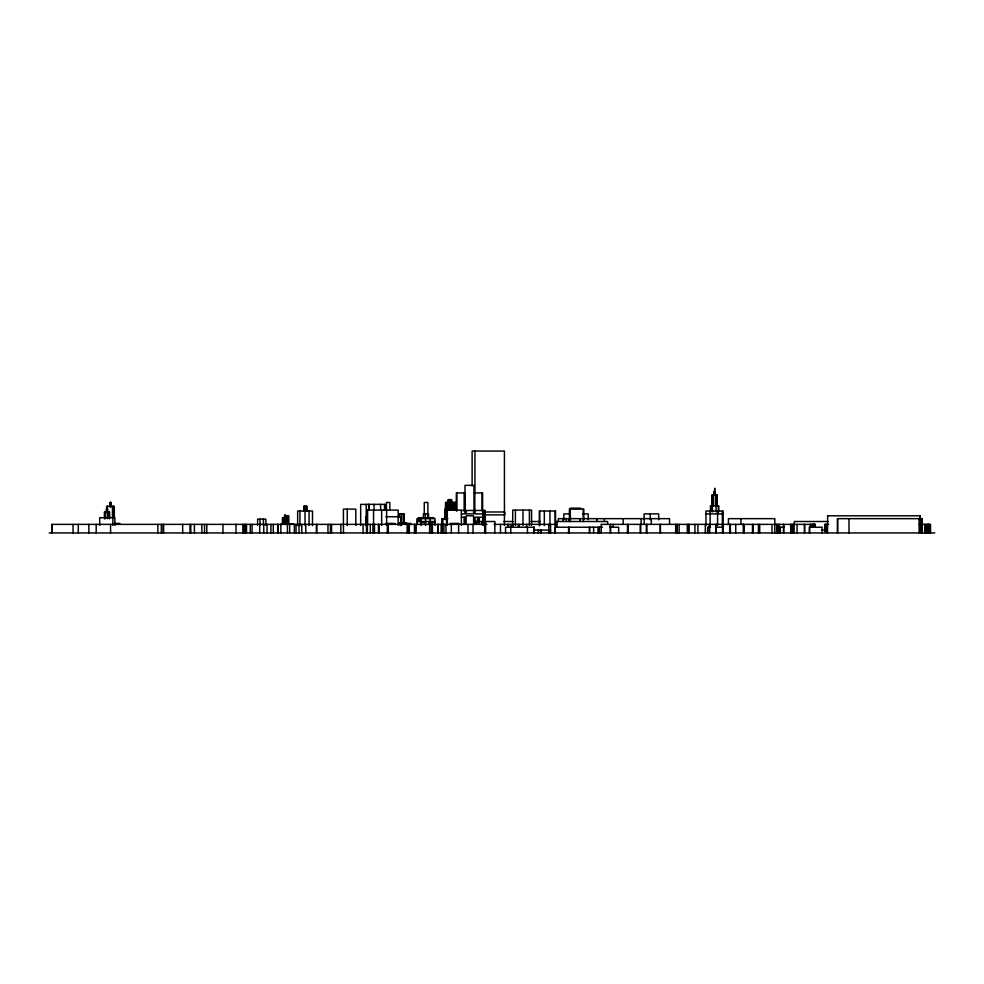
<?xml version="1.0" encoding="UTF-8"?>
<svg xmlns="http://www.w3.org/2000/svg" width="984" height="984" viewBox="0 0 984 984"><rect width="100%" height="100%" fill="white"/><g stroke="black" fill="none" stroke-linecap="round" stroke-linejoin="round"><path stroke-width="1.48" d="M474.226 492.947L482.615 492.947L482.615 510.905M451.127 502.467L455.666 502.467L455.666 509.614M570.265 508.187L580.794 508.187M453.759 509.134L444.854 509.134L444.854 519.552M461.41 510.475L484.989 510.475L484.989 525.444L484.952 510.475M445.887 511.04L445.887 502.467M485.247 511.988L504.841 511.988L504.841 514.853L485.247 514.853M461.41 513.894L464.903 513.894L465.002 485.333L473.981 485.333L473.981 510.893M482.738 513.894L475.051 513.894L475.051 510.475M569.982 513.894L563.844 513.894L563.844 519.761M582.7 513.894L588.186 513.894L588.186 519.761M705.959 513.894L723.105 513.894M827.532 515.801L920.077 515.801L920.077 532.934M385.802 516.748L400.685 516.748L400.685 525.579M461.41 517.227L464.903 517.227L464.903 524.374M478.433 517.227L475.051 517.227L475.051 521.508M482.738 517.227L479.306 517.227L479.343 524.374M433.858 517.707L418.421 517.707L418.421 521.508M447.843 518.654L441.754 518.654L441.754 524.374M479.343 518.654L477.437 518.654L477.548 522.467M416.958 521.508L435.002 521.508M503.636 521.508L513.033 521.508M531.102 521.508L540.29 521.508M828.257 521.508L794.285 521.508L794.285 524.374M399.984 522.467L400.992 522.467L400.918 525.321M421.029 522.467L425.568 522.467M430.279 522.467L435.002 522.467M400.008 522.947L406.49 522.947L406.49 524.374M114.857 523.414L119.827 523.414M385.802 523.414L395.002 523.414M401.915 523.414L410.857 523.414M450.303 523.414L458.802 523.414M281.215 523.894L293.281 523.894M51.832 524.374L51.832 532.934L51.771 524.374L486.945 524.374M494.116 524.374L557.19 524.374M601.199 524.374L771.997 524.374L771.997 532.934M773.227 524.374L815.183 524.374M828.688 524.374L824.703 524.374L824.703 531.508M919.093 524.374L930.544 524.374L930.544 532.934M602.429 527.227L554.865 527.227L554.865 532.934M609.797 527.227L618.665 527.227L618.665 532.934M710.546 527.227L707.594 527.227L707.594 532.934M715.54 527.227L722.945 527.227M784.371 527.227L779.918 527.227L779.918 532.934M534.041 530.081L550.351 530.081L550.351 532.934M821.468 530.081L827.249 530.081M49.2 532.934L934.8 532.934M929.204 524.374L929.204 532.934M928.392 524.374L928.392 532.934M928.244 524.374L928.244 532.934M927.186 524.374L927.186 532.934M926.928 524.374L926.928 532.934M924.985 524.374L924.985 532.934M924.812 524.374L924.812 532.934M922.279 524.374L922.279 532.934M922.143 532.934L922.143 518.654L837.495 518.654L837.495 532.934M921.996 518.654L921.996 532.934M921.651 524.374L921.787 532.934M921.282 524.374L921.282 532.934M920.224 518.654L920.224 532.934M919.905 515.801L919.905 532.934M919.536 518.654L919.536 532.934M919.327 518.654L919.327 532.934M848.971 518.654L848.995 532.934M837.618 518.654L837.618 532.934M827.642 515.801L827.532 532.934M827.249 524.374L827.249 532.934M825.933 524.374L825.933 531.508M825.822 524.374L825.822 531.508M822.144 532.934L822.144 527.227L809.266 527.227L809.266 532.934M815.059 524.374L815.183 527.227M814.912 524.374L814.912 527.227M814.629 524.374L814.629 527.227M813.522 524.374L813.522 527.227M813.325 524.374L813.325 527.227M812.735 524.374L812.735 527.227M812.513 524.374L812.513 527.227M810.779 524.374L810.779 527.227M810.312 524.374L810.312 527.227M809.77 527.227L809.77 532.934M804.654 524.374L804.654 532.934M804.445 524.374L804.432 532.934M797.04 524.374L797.065 532.934M793.768 524.374L793.768 532.934M793.596 524.374L793.633 532.934M792.624 524.374L792.624 532.934M790.927 524.374L790.927 532.934M790.656 524.374L790.73 532.934M783.744 524.374L783.744 532.934M783.473 524.374L783.473 532.934M780.337 527.227L780.337 532.934M779.057 524.374L779.057 532.934M778.885 524.374L778.885 532.934M777.151 524.374L777.151 532.934M776.708 524.374L776.708 532.934M774.814 532.934L774.814 518.654L728.418 518.654L728.418 524.374M759.709 524.374L759.709 532.934M758.443 524.374L758.443 532.934M753.178 524.374L753.178 532.934M752.489 524.374L752.489 532.934M744.002 524.374L744.002 532.934M743.486 524.374L743.609 532.934M743.449 524.374L743.449 532.934M740.927 518.654L740.927 524.374M735.749 524.374L735.749 532.934M730.362 524.374L730.362 532.934M729.673 524.374L729.673 532.934M723.228 524.374L723.228 532.934M723.105 525.64L723.105 511.04L705.959 511.04L705.959 525.64M722.551 524.374L722.551 532.934M722.354 511.04L722.354 525.64M718.714 511.84L718.714 505.801L710.46 505.801L710.46 511.84M718.357 505.801L718.357 511.84M717.582 511.04L717.582 525.64M717.041 505.801L717.041 494.854L712.145 494.854L712.145 505.801M716.844 494.854L716.844 505.801M716.254 524.374L716.254 532.934M716.044 505.801L716.044 511.84M715.872 524.374L715.872 532.934M715.454 494.854L715.454 505.801M715.208 494.854L715.331 492L713.855 492L713.855 494.854M715.11 492L715.11 494.854M714.642 494.854L714.741 488.187L714.433 492M714.15 492L714.15 494.854M713.326 494.854L713.326 505.801M712.305 494.854L712.441 511.84M710.731 505.801L710.731 511.84M710.104 511.04L710.104 525.64M709.661 524.374L709.661 532.934M709.267 524.374L709.267 532.934M705.27 524.374L705.27 532.934M697.927 524.374L697.927 532.934M694.925 524.374L694.925 532.934M688.911 524.374L688.911 532.934M688.505 524.374L688.505 532.934M687.312 524.374L687.312 532.934M679.157 524.374L679.157 532.934M677.275 524.374L677.275 532.934M675.897 524.374L675.897 532.934M675.676 524.374L675.676 532.934M669.526 524.374L669.526 518.654L558.358 518.654L558.358 521.508M660.449 524.374L660.449 532.934M660.227 524.374L660.227 532.934M658.677 519.761L658.677 513.894L644.065 513.894L644.225 524.374M651.297 518.654L651.297 524.374M650.239 513.894L650.239 519.761M646.894 524.374L646.894 532.934M646.34 524.374L646.34 532.934M641.138 518.654L641.138 524.374M640.769 524.374L640.769 532.934M640.19 524.374L640.19 532.934M628.099 524.374L628.099 532.934M627.509 524.374L627.509 532.934M623.204 518.654L623.204 524.374M613.192 524.374L613.192 527.227M610.535 524.374L610.535 532.934M610.351 524.374L610.351 532.934M607.632 524.374L607.632 521.508L556.255 521.508L556.255 527.227M604.373 518.654L604.373 521.508M601.359 524.374L601.199 532.934M599.441 527.227L599.441 532.934M598.001 527.227L598.001 532.934M596.882 518.654L596.882 521.508M593.635 527.227L593.635 532.934M589.699 527.227L589.699 532.934M589.379 527.227L589.379 532.934M583.819 519.552L583.819 509.134L569.428 509.134L569.428 519.552M583.168 509.134L583.327 521.508M580.105 518.654L580.105 521.508M570.265 509.134L570.413 521.508M568.973 518.654L568.973 521.508M568.912 527.227L568.912 532.934M568.592 527.227L568.592 532.934M566.341 518.654L566.341 521.508M562.922 518.654L562.922 521.508M556.944 521.508L556.944 527.227M555.529 525.64L555.529 511.04L539.343 511.04L539.343 525.64M555.148 511.04L555.148 525.64M555.136 527.227L555.136 532.934M550.585 524.374L550.573 532.934M549.97 511.04L549.97 525.64M549.293 530.081L549.293 532.934M548.801 524.374L548.777 532.934M544.324 511.04L544.324 525.64M541.015 530.081L541.015 532.934M540.536 530.081L540.536 532.934M539.699 511.04L539.699 525.64M538.223 530.081L538.223 532.934M534.324 532.934L534.349 527.227L505.555 527.227L505.555 532.934M533.943 527.227L533.943 532.934M531.569 525.321L531.569 510.093L512.762 510.093L512.652 527.227L512.578 524.374M529.404 510.093L529.404 525.321M527.424 527.227L527.424 532.934M526.612 524.374L526.612 527.227M522.984 510.093L522.984 525.321M518.949 524.374L518.826 527.227M518.396 524.374L518.396 527.227M515.419 510.093L515.419 525.321M512.406 524.374L512.406 527.227M510.917 524.374L510.917 527.227M510.77 527.227L510.77 532.934M508.445 524.374L508.445 527.227M507.793 524.374L507.793 527.227M504.423 525.407L504.423 451.066L472.123 451.066L472.123 485.936M500.475 524.374L500.475 532.934M494.817 532.934L494.891 521.508L485.629 521.508L485.629 532.934M484.706 510.475L484.645 532.934M484.214 510.475L484.3 525.444M482.738 510.475L482.738 525.444M482.037 492.947L482.037 510.905M482.037 524.374L482.037 521.508L474.78 521.508L474.78 524.374M481.631 521.508L481.631 524.374M478.901 518.654L478.901 522.467M478.63 518.654L478.63 522.467M477.904 518.654L477.904 522.467M476.502 521.508L476.502 524.374M474.952 451.066L474.952 493.513M474.817 492.947L474.817 510.905M473.624 510.475L473.624 513.894L466.145 513.894L466.145 510.475M473.624 524.374L473.624 515.801L466.145 515.801L466.145 524.374M473.021 524.374L473.021 532.934M467.99 524.374L467.99 532.934M464.731 510.905L464.731 492.947L456.318 492.947L456.318 510.905M464.153 492.947L464.153 510.905M464.128 517.227L464.128 524.374M461.361 525.321L461.361 510.093L446.613 510.093L446.613 525.321M458.606 524.374L458.606 532.934M456.908 492.947L456.908 510.905M455.567 502.467L455.567 509.614M454.842 502.467L454.842 509.614M453.612 502.467L453.612 509.614M452.566 502.467L452.652 509.614M452.517 502.467L452.517 509.614M451.681 509.614L451.681 499.614L448.237 499.614L448.237 503.906M451.496 502.467L451.496 509.614M451.312 524.374L451.312 532.934M450.783 499.614L450.783 509.614M449.405 499.614L449.405 509.614M449.159 499.614L449.159 503.906M448.753 509.614L448.827 502.467L445.555 502.467L445.481 519.552M448.36 499.614L448.36 509.614M448.04 502.467L448.04 509.614M447.314 510.093L447.314 525.321M446.859 502.467L446.859 509.614M445.973 524.374L445.973 532.934M445.691 502.467L445.691 509.614M443.919 524.374L443.919 532.934M442.849 518.654L442.849 524.374M442.345 524.374L442.345 532.934M441.139 524.374L441.139 532.934M438.237 524.374L438.237 532.934M437.745 524.374L437.745 532.934M435.002 525.456L435.002 518.654L416.958 518.654L416.958 524.374M432.443 524.374L432.443 532.934M431.865 524.374L431.927 532.934M431.25 524.374L431.25 532.934M430.279 517.707L430.279 525.456M429.897 521.508L429.897 524.374M429.614 524.374L429.614 532.934M428.704 521.508L428.704 524.374M428.507 517.83L428.507 513.894L423.44 513.894L423.44 517.83M427.905 517.83L427.88 502.467L424.264 502.467L424.264 514.595M425.568 517.707L425.568 525.456M425.371 513.894L425.371 517.83M421.029 518.654L421.029 525.456M419.811 517.707L419.811 521.508M416.171 524.374L416.171 532.934M414.67 524.374L414.67 532.934M414.547 524.374L414.572 532.934M409.319 524.374L409.319 532.934M408.938 524.374L408.938 532.934M404.276 522.873L404.276 513.894L398.975 513.894L398.975 516.895M403.637 513.894L403.637 522.873M401.816 513.894L401.816 522.873M400.722 522.467L400.722 525.321M400.205 522.467L400.205 525.321M399.885 513.894L399.885 516.895M398.151 525.321L398.151 510.093L367.057 510.093L367.057 525.321M389.849 509.614L389.849 502.467L386.441 502.467L386.441 509.614M388.311 524.374L388.311 532.934M387.352 524.374L387.302 532.934M386.638 510.093L386.638 525.321M384.953 510.093L384.953 504.374L360.673 504.374L360.673 525.419M384.51 504.374L384.51 510.093M381.657 510.093L381.657 525.321M380.623 504.374L380.623 510.093M378.877 524.374L378.877 532.934M378.656 532.934L378.582 524.374L378.52 532.934M374.474 524.374L374.474 532.934M374.08 504.374L374.08 510.093M373.563 510.093L373.563 525.321M372.924 524.374L372.924 532.934M370.316 524.374L370.316 532.934M369.135 504.374L369.135 510.093M368.692 504.374L368.692 510.093M367.598 510.093L367.598 525.321M367.376 524.374L367.376 532.934M366.515 524.374L366.515 532.934M366.208 504.374L366.208 525.419M365.691 516.748L365.691 525.579M363.096 524.374L363.096 532.934M355.802 525.505L355.802 509.134L343.416 509.134L343.453 532.934M347.229 509.134L347.229 525.505M340.808 524.374L340.808 532.934M331.571 524.374L331.571 532.934M330.427 524.374L330.427 532.934M327.955 524.374L327.955 532.934M316.786 524.374L316.786 532.934M316.418 524.374L316.418 532.934M312.494 525.64L312.494 511.04L297.66 511.04L297.66 525.64M309.062 511.04L309.062 525.64M306.848 511.04L306.848 506.28L303.724 506.28L303.724 511.04M306.614 506.28L306.614 511.04M306.172 506.28L306.172 511.04M305.766 524.374L305.766 532.934M304.978 506.28L305.101 525.64M304.4 506.28L304.4 511.04M303.958 506.28L303.958 511.04M301.78 524.374L301.78 532.934M299.935 511.04L299.935 525.64M299.025 524.374L299.025 532.934M296.049 524.374L296.049 532.934M294.351 524.374L294.351 532.934M289.69 524.374L289.69 532.934M288.816 524.374L288.816 515.801L285.668 515.801L285.668 524.374M288.041 515.801L288.041 524.374M287.439 524.374L287.439 532.934M286.787 515.801L286.787 524.374M285.815 524.374L285.729 515.321L284.548 515.321L284.548 518.187M285.458 515.321L285.458 518.187M285.003 515.321L285.003 518.187M284.831 515.321L284.831 518.187M284.425 523.685L284.425 517.707L282.457 517.707L282.457 523.685M282.74 517.707L282.74 523.685M280.858 524.374L280.858 532.934M277.968 524.374L277.968 532.934M277.673 524.374L277.673 532.934M273.294 524.374L273.294 532.934M270.932 524.374L270.932 532.934M267.033 524.374L267.033 532.934M265.852 525.272L265.84 519.134L257.611 519.134L257.611 525.272M263.773 524.374L263.773 532.934M263.417 519.134L263.417 525.272M260.01 519.134L260.01 525.272M259.69 524.374L259.69 532.934M252.076 524.374L252.076 532.934M250.268 524.374L250.268 532.934M246.517 524.374L246.517 532.934M245.397 524.374L245.397 532.934M244.032 524.374L244.032 532.934M242.851 524.374L242.851 532.934M236 524.374L236 532.934M222.95 524.374L222.95 532.934M206.812 524.374L206.812 532.934M204.549 524.374L204.549 532.934M201.855 524.374L201.855 532.934M194.401 524.374L194.401 532.934M190.798 524.374L190.798 532.934M190.01 524.374L190.01 532.934M182.655 524.374L182.704 532.934M163.627 524.374L163.627 532.934M163.16 524.374L163.16 532.934M161.339 524.374L161.339 532.934M157.883 524.374L157.883 532.934M114.857 525.321L114.857 517.707L99.704 517.707L99.704 525.321M114.316 518.125L114.316 506.28L106.69 506.28L106.69 512.209M113.578 506.28L113.578 518.125M112.828 517.707L112.828 525.321M112.484 506.28L112.484 518.125M110.934 506.76L110.995 502.467L109.9 502.467L109.962 506.76M110.737 502.467L110.737 506.76M110.589 502.467L110.589 506.76M110.577 524.374L110.577 532.934M109.605 518.654L109.605 511.988L104.427 511.988L104.427 518.654M109.322 511.988L109.322 518.654M107.613 511.68L107.686 509.134L106.247 509.134L106.321 511.68M107.699 511.988L107.699 518.654M107.428 506.28L107.428 512.209M107.158 509.134L107.342 511.68M106.764 509.134L106.764 511.68M105.669 511.988L105.669 518.654M104.71 511.988L104.71 518.654M96.198 524.374L96.198 532.934M88.855 524.374L88.855 532.934M78.29 524.374L78.29 532.934M73.05 524.374L73.05 532.934M407.474 532.934L407.474 524.374L407.364 532.934M110.306 506.76L110.306 502.467L110.171 506.76"/></g></svg>
